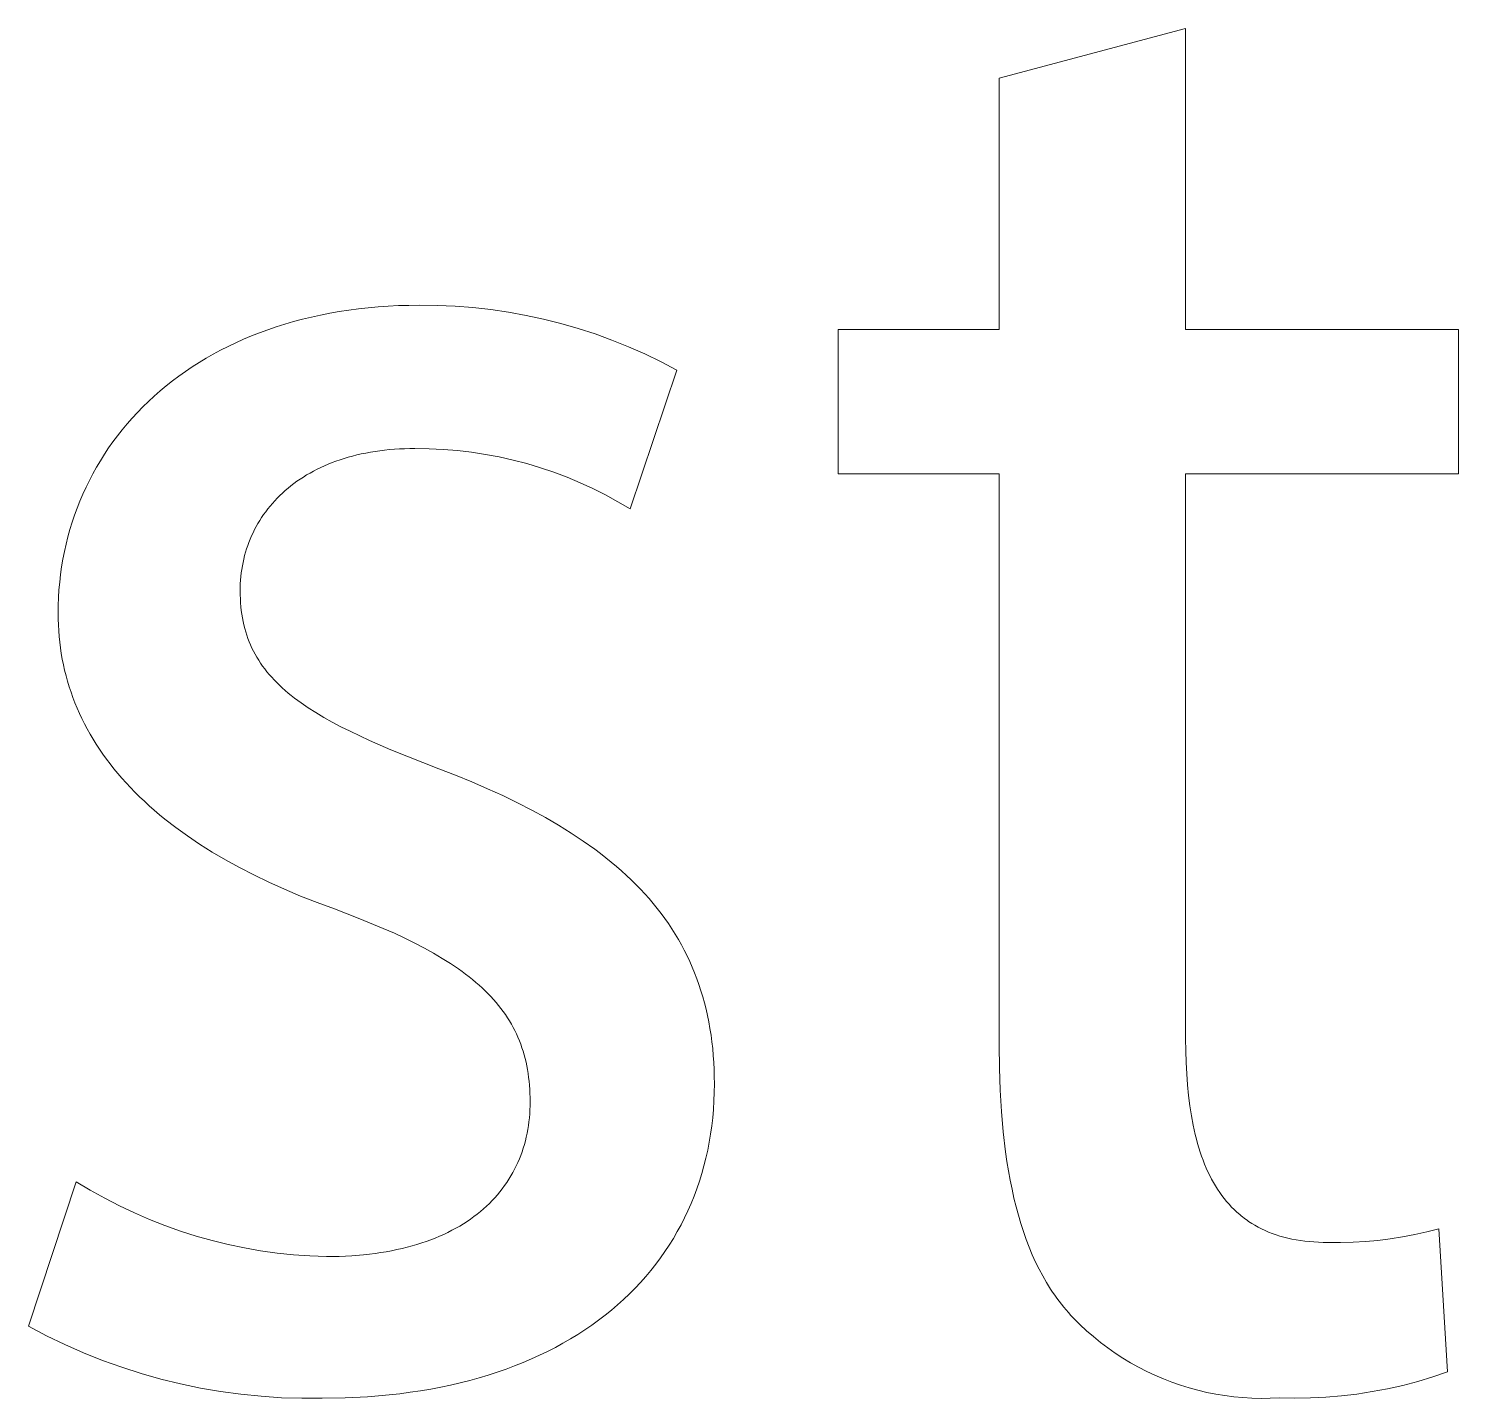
# Model space of a CAD drawing. Header units: millimetres. Extents: x 974 to 5700, y -47 to 3256.
# Drawn here: x 4756.63 to 4787.9, y 32.09 to 62.05 of the extents above; entities that cross this region are included whole.
import ezdxf

# ---------------------------------------------------------------- set-up
doc = ezdxf.new("R2010")
doc.units = ezdxf.units.MM
doc.header["$MEASUREMENT"] = 0
doc.layers.add('Domyślny', color=7, linetype='Continuous', true_color=0x000000)

msp = doc.modelspace()

# ---------------------------------------------------------------- linework, layer by layer
at = {"layer": 'Domyślny', "color": 18, "lineweight": 15, "true_color": 0x000000}
for p, q in [((4777.86, 60.968), (4781.936, 62.054)), ((4781.936, 62.054), (4781.936, 55.474)), ((4777.86, 55.474), (4777.86, 60.968)), ((4764.273, 55.967), (4764.494, 55.982)), ((4764.494, 55.982), (4764.718, 55.993)), ((4764.718, 55.993), (4764.944, 56)), ((4764.944, 56), (4765.174, 56.002)), ((4765.174, 56.002), (4765.565, 55.998)), ((4765.565, 55.998), (4765.956, 55.981)), ((4762.422, 55.644), (4762.615, 55.696)), ((4762.615, 55.696), (4762.812, 55.743)), ((4762.812, 55.743), (4763.011, 55.787)), ((4763.011, 55.787), (4763.214, 55.827)), ((4763.214, 55.827), (4763.42, 55.863)), ((4763.42, 55.863), (4763.629, 55.895)), ((4763.629, 55.895), (4763.84, 55.923)), ((4763.84, 55.923), (4764.055, 55.947)), ((4764.055, 55.947), (4764.273, 55.967)), ((4765.956, 55.981), (4766.347, 55.95)), ((4766.347, 55.95), (4766.736, 55.907)), ((4766.736, 55.907), (4767.123, 55.85)), ((4767.123, 55.85), (4767.508, 55.781)), ((4767.508, 55.781), (4767.891, 55.698)), ((4767.891, 55.698), (4768.271, 55.603)), ((4761.503, 55.331), (4761.68, 55.401)), ((4761.68, 55.401), (4761.861, 55.467)), ((4761.861, 55.467), (4762.045, 55.53)), ((4762.045, 55.53), (4762.232, 55.589)), ((4762.232, 55.589), (4762.422, 55.644)), ((4768.271, 55.603), (4768.647, 55.495)), ((4768.647, 55.495), (4769.019, 55.374)), ((4769.019, 55.374), (4769.387, 55.24)), ((4774.334, 52.311), (4774.334, 55.474)), ((4774.334, 55.474), (4777.86, 55.474)), ((4781.936, 55.474), (4787.902, 55.474)), ((4787.902, 55.474), (4787.902, 52.311)), ((4760.827, 55.018), (4760.991, 55.101)), ((4760.991, 55.101), (4761.158, 55.181)), ((4761.158, 55.181), (4761.329, 55.258)), ((4761.329, 55.258), (4761.503, 55.331)), ((4769.387, 55.24), (4769.751, 55.095)), ((4769.751, 55.095), (4770.109, 54.937)), ((4760.204, 54.652), (4760.355, 54.748)), ((4760.355, 54.748), (4760.509, 54.841)), ((4760.509, 54.841), (4760.666, 54.931)), ((4760.666, 54.931), (4760.827, 55.018)), ((4770.109, 54.937), (4770.462, 54.767)), ((4770.462, 54.767), (4770.808, 54.585)), ((4759.774, 54.346), (4759.914, 54.451)), ((4759.914, 54.451), (4760.057, 54.553)), ((4760.057, 54.553), (4760.204, 54.652)), ((4770.808, 54.585), (4769.785, 51.547)), ((4759.376, 54.015), (4759.505, 54.128)), ((4759.505, 54.128), (4759.638, 54.239)), ((4759.638, 54.239), (4759.774, 54.346)), ((4759.128, 53.78), (4759.25, 53.899)), ((4759.25, 53.899), (4759.376, 54.015)), ((4758.784, 53.408), (4758.895, 53.535)), ((4758.895, 53.535), (4759.01, 53.659)), ((4759.01, 53.659), (4759.128, 53.78)), ((4758.573, 53.149), (4758.677, 53.28)), ((4758.677, 53.28), (4758.784, 53.408)), ((4758.285, 52.742), (4758.378, 52.88)), ((4758.378, 52.88), (4758.473, 53.015)), ((4758.473, 53.015), (4758.573, 53.149)), ((4764.739, 52.86), (4764.629, 52.853)), ((4764.851, 52.865), (4764.739, 52.86)), ((4764.964, 52.869), (4764.851, 52.865)), ((4765.079, 52.87), (4764.964, 52.869)), ((4765.389, 52.865), (4765.079, 52.87)), ((4765.698, 52.85), (4765.389, 52.865)), ((4758.113, 52.46), (4758.197, 52.602)), ((4758.197, 52.602), (4758.285, 52.742)), ((4763.265, 52.559), (4763.18, 52.525)), ((4763.351, 52.591), (4763.265, 52.559)), ((4763.439, 52.622), (4763.351, 52.591)), ((4763.529, 52.651), (4763.439, 52.622)), ((4763.62, 52.678), (4763.529, 52.651)), ((4763.714, 52.704), (4763.62, 52.678)), ((4763.809, 52.728), (4763.714, 52.704)), ((4763.905, 52.75), (4763.809, 52.728)), ((4764.004, 52.77), (4763.905, 52.75)), ((4764.104, 52.789), (4764.004, 52.77)), ((4764.205, 52.805), (4764.104, 52.789)), ((4764.309, 52.82), (4764.205, 52.805)), ((4764.414, 52.833), (4764.309, 52.82)), ((4764.521, 52.844), (4764.414, 52.833)), ((4764.629, 52.853), (4764.521, 52.844)), ((4766.006, 52.825), (4765.698, 52.85)), ((4766.313, 52.788), (4766.006, 52.825)), ((4766.619, 52.741), (4766.313, 52.788)), ((4766.923, 52.684), (4766.619, 52.741)), ((4767.225, 52.616), (4766.923, 52.684)), ((4767.525, 52.537), (4767.225, 52.616)), ((4757.956, 52.169), (4758.032, 52.316)), ((4758.032, 52.316), (4758.113, 52.46)), ((4762.637, 52.244), (4762.566, 52.198)), ((4762.709, 52.289), (4762.637, 52.244)), ((4762.783, 52.332), (4762.709, 52.289)), ((4762.859, 52.373), (4762.783, 52.332)), ((4762.937, 52.413), (4762.859, 52.373)), ((4763.016, 52.452), (4762.937, 52.413)), ((4763.097, 52.489), (4763.016, 52.452)), ((4763.18, 52.525), (4763.097, 52.489)), ((4767.821, 52.448), (4767.525, 52.537)), ((4768.114, 52.349), (4767.821, 52.448)), ((4768.404, 52.24), (4768.114, 52.349)), ((4768.689, 52.121), (4768.404, 52.24)), ((4777.86, 52.311), (4774.334, 52.311)), ((4777.86, 39.814), (4777.86, 52.311)), ((4787.902, 52.311), (4781.936, 52.311)), ((4781.936, 52.311), (4781.936, 39.955)), ((4757.814, 51.872), (4757.883, 52.021)), ((4757.883, 52.021), (4757.956, 52.169)), ((4762.24, 51.949), (4762.18, 51.895)), ((4762.302, 52.001), (4762.24, 51.949)), ((4762.365, 52.053), (4762.302, 52.001)), ((4762.43, 52.102), (4762.365, 52.053)), ((4762.497, 52.151), (4762.43, 52.102)), ((4762.566, 52.198), (4762.497, 52.151)), ((4768.971, 51.992), (4768.689, 52.121)), ((4769.247, 51.853), (4768.971, 51.992)), ((4757.689, 51.566), (4757.749, 51.72)), ((4757.749, 51.72), (4757.814, 51.872)), ((4761.909, 51.609), (4761.86, 51.548)), ((4761.96, 51.668), (4761.909, 51.609)), ((4762.012, 51.727), (4761.96, 51.668)), ((4762.066, 51.784), (4762.012, 51.727)), ((4762.122, 51.84), (4762.066, 51.784)), ((4762.18, 51.895), (4762.122, 51.84)), ((4769.519, 51.705), (4769.247, 51.853)), ((4769.785, 51.547), (4769.519, 51.705)), ((4757.579, 51.255), (4757.632, 51.411)), ((4757.632, 51.411), (4757.689, 51.566)), ((4761.683, 51.295), (4761.644, 51.229)), ((4761.725, 51.36), (4761.683, 51.295)), ((4761.768, 51.423), (4761.725, 51.36)), ((4761.813, 51.486), (4761.768, 51.423)), ((4761.86, 51.548), (4761.813, 51.486)), ((4757.486, 50.936), (4757.531, 51.096)), ((4757.531, 51.096), (4757.579, 51.255)), ((4761.537, 51.027), (4761.505, 50.957)), ((4761.57, 51.095), (4761.537, 51.027)), ((4761.606, 51.163), (4761.57, 51.095)), ((4761.644, 51.229), (4761.606, 51.163)), ((4757.41, 50.612), (4757.446, 50.775)), ((4757.446, 50.775), (4757.486, 50.936)), ((4761.396, 50.672), (4761.373, 50.599)), ((4761.42, 50.744), (4761.396, 50.672)), ((4761.446, 50.816), (4761.42, 50.744)), ((4761.475, 50.887), (4761.446, 50.816)), ((4761.505, 50.957), (4761.475, 50.887)), ((4757.35, 50.282), (4757.378, 50.448)), ((4757.378, 50.448), (4757.41, 50.612)), ((4761.318, 50.375), (4761.303, 50.299)), ((4761.334, 50.45), (4761.318, 50.375)), ((4761.353, 50.525), (4761.334, 50.45)), ((4761.373, 50.599), (4761.353, 50.525)), ((4757.307, 49.948), (4757.326, 50.116)), ((4757.326, 50.116), (4757.35, 50.282)), ((4761.27, 50.068), (4761.263, 49.99)), ((4761.279, 50.146), (4761.27, 50.068)), ((4761.29, 50.223), (4761.279, 50.146)), ((4761.303, 50.299), (4761.29, 50.223)), ((4757.281, 49.609), (4757.292, 49.779)), ((4757.292, 49.779), (4757.307, 49.948)), ((4761.256, 49.833), (4761.255, 49.753)), ((4761.255, 49.753), (4761.256, 49.665)), ((4761.258, 49.912), (4761.256, 49.833)), ((4761.263, 49.99), (4761.258, 49.912)), ((4757.272, 49.265), (4757.275, 49.437)), ((4757.275, 49.437), (4757.281, 49.609)), ((4761.256, 49.665), (4761.259, 49.578)), ((4761.259, 49.578), (4761.263, 49.492)), ((4761.263, 49.492), (4761.27, 49.408)), ((4757.274, 49.137), (4757.272, 49.265)), ((4757.278, 49.01), (4757.274, 49.137)), ((4761.27, 49.408), (4761.279, 49.325)), ((4761.279, 49.325), (4761.29, 49.244)), ((4761.29, 49.244), (4761.303, 49.164)), ((4761.303, 49.164), (4761.319, 49.086)), ((4757.285, 48.883), (4757.278, 49.01)), ((4757.295, 48.757), (4757.285, 48.883)), ((4761.319, 49.086), (4761.336, 49.009)), ((4761.336, 49.009), (4761.355, 48.933)), ((4761.355, 48.933), (4761.376, 48.858)), ((4761.376, 48.858), (4761.399, 48.784)), ((4757.308, 48.632), (4757.295, 48.757)), ((4757.324, 48.508), (4757.308, 48.632)), ((4757.343, 48.384), (4757.324, 48.508)), ((4761.399, 48.784), (4761.424, 48.712)), ((4761.424, 48.712), (4761.452, 48.641)), ((4761.452, 48.641), (4761.481, 48.571)), ((4761.481, 48.571), (4761.513, 48.502)), ((4761.513, 48.502), (4761.546, 48.434)), ((4757.364, 48.261), (4757.343, 48.384)), ((4757.389, 48.139), (4757.364, 48.261)), ((4761.546, 48.434), (4761.582, 48.367)), ((4761.582, 48.367), (4761.62, 48.301)), ((4761.62, 48.301), (4761.66, 48.236)), ((4761.66, 48.236), (4761.702, 48.172)), ((4761.702, 48.172), (4761.746, 48.109)), ((4757.416, 48.017), (4757.389, 48.139)), ((4757.446, 47.897), (4757.416, 48.017)), ((4757.479, 47.777), (4757.446, 47.897)), ((4761.746, 48.109), (4761.792, 48.046)), ((4761.792, 48.046), (4761.841, 47.985)), ((4761.841, 47.985), (4761.891, 47.924)), ((4761.891, 47.924), (4761.944, 47.864)), ((4761.944, 47.864), (4761.999, 47.805)), ((4757.516, 47.658), (4757.479, 47.777)), ((4757.555, 47.539), (4757.516, 47.658)), ((4757.596, 47.422), (4757.555, 47.539)), ((4761.999, 47.805), (4762.056, 47.747)), ((4762.056, 47.747), (4762.115, 47.689)), ((4762.115, 47.689), (4762.176, 47.632)), ((4762.176, 47.632), (4762.239, 47.576)), ((4762.239, 47.576), (4762.305, 47.52)), ((4757.641, 47.305), (4757.596, 47.422)), ((4757.689, 47.189), (4757.641, 47.305)), ((4762.305, 47.52), (4762.373, 47.465)), ((4762.373, 47.465), (4762.443, 47.41)), ((4762.443, 47.41), (4762.515, 47.356)), ((4762.515, 47.356), (4762.59, 47.302)), ((4762.59, 47.302), (4762.745, 47.196)), ((4757.74, 47.074), (4757.689, 47.189)), ((4757.793, 46.96), (4757.74, 47.074)), ((4757.85, 46.846), (4757.793, 46.96)), ((4762.745, 47.196), (4762.91, 47.091)), ((4762.91, 47.091), (4763.083, 46.988)), ((4763.083, 46.988), (4763.266, 46.886)), ((4757.909, 46.733), (4757.85, 46.846)), ((4757.972, 46.622), (4757.909, 46.733)), ((4758.037, 46.511), (4757.972, 46.622)), ((4763.266, 46.886), (4763.458, 46.784)), ((4763.458, 46.784), (4763.658, 46.683)), ((4763.658, 46.683), (4764.087, 46.482)), ((4758.106, 46.401), (4758.037, 46.511)), ((4758.177, 46.292), (4758.106, 46.401)), ((4758.251, 46.183), (4758.177, 46.292)), ((4764.087, 46.482), (4764.553, 46.28)), ((4758.329, 46.076), (4758.251, 46.183)), ((4758.409, 45.969), (4758.329, 46.076)), ((4764.553, 46.28), (4765.599, 45.865)), ((4758.492, 45.864), (4758.409, 45.969)), ((4758.578, 45.759), (4758.492, 45.864)), ((4758.668, 45.655), (4758.578, 45.759)), ((4765.599, 45.865), (4765.966, 45.722)), ((4765.966, 45.722), (4766.323, 45.576)), ((4758.76, 45.553), (4758.668, 45.655)), ((4758.855, 45.451), (4758.76, 45.553)), ((4758.953, 45.35), (4758.855, 45.451)), ((4759.054, 45.25), (4758.953, 45.35)), ((4766.323, 45.576), (4766.668, 45.427)), ((4766.668, 45.427), (4767.001, 45.275)), ((4759.159, 45.151), (4759.054, 45.25)), ((4759.266, 45.053), (4759.159, 45.151)), ((4759.376, 44.955), (4759.266, 45.053)), ((4767.001, 45.275), (4767.323, 45.119)), ((4767.323, 45.119), (4767.634, 44.959)), ((4759.489, 44.859), (4759.376, 44.955)), ((4759.606, 44.764), (4759.489, 44.859)), ((4759.847, 44.577), (4759.606, 44.764)), ((4767.634, 44.959), (4767.933, 44.796)), ((4767.933, 44.796), (4768.221, 44.629)), ((4760.101, 44.394), (4759.847, 44.577)), ((4768.221, 44.629), (4768.497, 44.457)), ((4768.497, 44.457), (4768.761, 44.282)), ((4760.367, 44.214), (4760.101, 44.394)), ((4760.646, 44.039), (4760.367, 44.214)), ((4768.761, 44.282), (4769.014, 44.101)), ((4769.014, 44.101), (4769.137, 44.01)), ((4760.936, 43.869), (4760.646, 44.039)), ((4761.239, 43.702), (4760.936, 43.869)), ((4769.137, 44.01), (4769.256, 43.917)), ((4769.256, 43.917), (4769.372, 43.822)), ((4769.372, 43.822), (4769.486, 43.727)), ((4761.554, 43.54), (4761.239, 43.702)), ((4761.882, 43.382), (4761.554, 43.54)), ((4769.486, 43.727), (4769.597, 43.63)), ((4769.597, 43.63), (4769.704, 43.532)), ((4769.704, 43.532), (4769.809, 43.433)), ((4762.222, 43.229), (4761.882, 43.382)), ((4762.574, 43.08), (4762.222, 43.229)), ((4769.809, 43.433), (4769.911, 43.332)), ((4769.911, 43.332), (4770.01, 43.23)), ((4770.01, 43.23), (4770.106, 43.127)), ((4762.939, 42.936), (4762.574, 43.08)), ((4763.316, 42.796), (4762.939, 42.936)), ((4770.106, 43.127), (4770.199, 43.022)), ((4770.199, 43.022), (4770.29, 42.916)), ((4770.29, 42.916), (4770.377, 42.808)), ((4763.873, 42.584), (4763.316, 42.796)), ((4764.386, 42.371), (4763.873, 42.584)), ((4770.377, 42.808), (4770.461, 42.699)), ((4770.461, 42.699), (4770.543, 42.589)), ((4770.543, 42.589), (4770.621, 42.477)), ((4764.627, 42.264), (4764.386, 42.371)), ((4764.857, 42.156), (4764.627, 42.264)), ((4770.621, 42.477), (4770.697, 42.363)), ((4770.697, 42.363), (4770.77, 42.248)), ((4770.77, 42.248), (4770.839, 42.132)), ((4765.077, 42.047), (4764.857, 42.156)), ((4765.287, 41.938), (4765.077, 42.047)), ((4765.487, 41.827), (4765.287, 41.938)), ((4770.839, 42.132), (4770.906, 42.014)), ((4770.906, 42.014), (4770.97, 41.894)), ((4765.676, 41.715), (4765.487, 41.827)), ((4765.856, 41.602), (4765.676, 41.715)), ((4766.027, 41.486), (4765.856, 41.602)), ((4770.97, 41.894), (4771.031, 41.773)), ((4771.031, 41.773), (4771.089, 41.65)), ((4771.089, 41.65), (4771.144, 41.525)), ((4766.108, 41.428), (4766.027, 41.486)), ((4766.187, 41.369), (4766.108, 41.428)), ((4766.264, 41.31), (4766.187, 41.369)), ((4766.339, 41.25), (4766.264, 41.31)), ((4771.144, 41.525), (4771.196, 41.399)), ((4771.196, 41.399), (4771.245, 41.27)), ((4766.411, 41.19), (4766.339, 41.25)), ((4766.481, 41.129), (4766.411, 41.19)), ((4766.549, 41.068), (4766.481, 41.129)), ((4766.614, 41.006), (4766.549, 41.068)), ((4766.677, 40.943), (4766.614, 41.006)), ((4771.245, 41.27), (4771.291, 41.141)), ((4771.291, 41.141), (4771.334, 41.009)), ((4771.334, 41.009), (4771.375, 40.876)), ((4766.738, 40.88), (4766.677, 40.943)), ((4766.796, 40.816), (4766.738, 40.88)), ((4766.853, 40.751), (4766.796, 40.816)), ((4766.907, 40.686), (4766.853, 40.751)), ((4766.959, 40.62), (4766.907, 40.686)), ((4771.375, 40.876), (4771.412, 40.741)), ((4771.412, 40.741), (4771.446, 40.604)), ((4767.009, 40.553), (4766.959, 40.62)), ((4767.056, 40.485), (4767.009, 40.553)), ((4767.102, 40.417), (4767.056, 40.485)), ((4767.145, 40.348), (4767.102, 40.417)), ((4767.187, 40.278), (4767.145, 40.348)), ((4771.446, 40.604), (4771.477, 40.465)), ((4771.477, 40.465), (4771.506, 40.324)), ((4767.226, 40.207), (4767.187, 40.278)), ((4767.263, 40.135), (4767.226, 40.207)), ((4767.298, 40.062), (4767.263, 40.135)), ((4767.331, 39.989), (4767.298, 40.062)), ((4771.506, 40.324), (4771.531, 40.182)), ((4771.531, 40.182), (4771.554, 40.037)), ((4771.554, 40.037), (4771.573, 39.891)), ((4767.362, 39.914), (4767.331, 39.989)), ((4767.392, 39.839), (4767.362, 39.914)), ((4767.419, 39.762), (4767.392, 39.839)), ((4767.444, 39.685), (4767.419, 39.762)), ((4771.573, 39.891), (4771.59, 39.743)), ((4771.59, 39.743), (4771.603, 39.593)), ((4777.865, 39.317), (4777.86, 39.814)), ((4781.936, 39.955), (4781.939, 39.693)), ((4767.467, 39.607), (4767.444, 39.685)), ((4767.488, 39.527), (4767.467, 39.607)), ((4767.507, 39.447), (4767.488, 39.527)), ((4767.525, 39.365), (4767.507, 39.447)), ((4771.603, 39.593), (4771.613, 39.44)), ((4771.613, 39.44), (4771.621, 39.286)), ((4781.939, 39.693), (4781.946, 39.438)), ((4781.946, 39.438), (4781.959, 39.191)), ((4767.54, 39.282), (4767.525, 39.365)), ((4767.554, 39.198), (4767.54, 39.282)), ((4767.565, 39.113), (4767.554, 39.198)), ((4767.575, 39.027), (4767.565, 39.113)), ((4771.621, 39.286), (4771.625, 39.13)), ((4771.625, 39.13), (4771.627, 38.971)), ((4777.881, 38.835), (4777.865, 39.317)), ((4781.959, 39.191), (4781.976, 38.95)), ((4767.583, 38.94), (4767.575, 39.027)), ((4767.59, 38.851), (4767.583, 38.94)), ((4767.594, 38.761), (4767.59, 38.851)), ((4771.625, 38.783), (4771.618, 38.597)), ((4771.627, 38.971), (4771.625, 38.783)), ((4777.908, 38.369), (4777.881, 38.835)), ((4781.976, 38.95), (4781.999, 38.718)), ((4767.593, 38.402), (4767.597, 38.49)), ((4767.597, 38.67), (4767.594, 38.761)), ((4767.598, 38.578), (4767.597, 38.67)), ((4767.597, 38.49), (4767.598, 38.578)), ((4771.618, 38.597), (4771.606, 38.413)), ((4781.999, 38.718), (4782.027, 38.492)), ((4782.027, 38.492), (4782.061, 38.274)), ((4767.572, 38.143), (4767.581, 38.229)), ((4767.581, 38.229), (4767.588, 38.315)), ((4767.588, 38.315), (4767.593, 38.402)), ((4771.59, 38.23), (4771.57, 38.05)), ((4771.606, 38.413), (4771.59, 38.23)), ((4777.947, 37.919), (4777.908, 38.369)), ((4782.061, 38.274), (4782.1, 38.064)), ((4767.513, 37.808), (4767.531, 37.89)), ((4767.531, 37.89), (4767.546, 37.974)), ((4767.546, 37.974), (4767.56, 38.058)), ((4767.56, 38.058), (4767.572, 38.143)), ((4771.545, 37.871), (4771.515, 37.694)), ((4771.57, 38.05), (4771.545, 37.871)), ((4777.998, 37.485), (4777.947, 37.919)), ((4782.1, 38.064), (4782.122, 37.962)), ((4782.122, 37.962), (4782.145, 37.861)), ((4782.145, 37.861), (4782.17, 37.763)), ((4767.421, 37.485), (4767.447, 37.564)), ((4767.447, 37.564), (4767.471, 37.645)), ((4767.471, 37.645), (4767.493, 37.726)), ((4767.493, 37.726), (4767.513, 37.808)), ((4771.515, 37.694), (4771.481, 37.519)), ((4782.17, 37.763), (4782.196, 37.667)), ((4782.196, 37.667), (4782.224, 37.572)), ((4782.224, 37.572), (4782.253, 37.48)), ((4767.294, 37.177), (4767.329, 37.252)), ((4767.329, 37.252), (4767.362, 37.329)), ((4767.362, 37.329), (4767.392, 37.407)), ((4767.392, 37.407), (4767.421, 37.485)), ((4771.443, 37.346), (4771.4, 37.176)), ((4771.481, 37.519), (4771.443, 37.346)), ((4778.028, 37.274), (4777.998, 37.485)), ((4778.062, 37.067), (4778.028, 37.274)), ((4782.253, 37.48), (4782.284, 37.389)), ((4782.284, 37.389), (4782.317, 37.301)), ((4782.317, 37.301), (4782.35, 37.214)), ((4767.133, 36.885), (4767.176, 36.956)), ((4767.176, 36.956), (4767.218, 37.029)), ((4767.218, 37.029), (4767.257, 37.102)), ((4767.257, 37.102), (4767.294, 37.177)), ((4771.352, 37.007), (4771.301, 36.84)), ((4771.4, 37.176), (4771.352, 37.007)), ((4778.098, 36.864), (4778.062, 37.067)), ((4782.35, 37.214), (4782.386, 37.13)), ((4782.386, 37.13), (4782.423, 37.047)), ((4782.423, 37.047), (4782.462, 36.967)), ((4782.462, 36.967), (4782.502, 36.889)), ((4756.627, 33.667), (4757.666, 36.831)), ((4757.666, 36.831), (4757.976, 36.644)), ((4757.976, 36.644), (4758.291, 36.468)), ((4766.883, 36.545), (4766.937, 36.61)), ((4766.937, 36.61), (4766.989, 36.677)), ((4766.989, 36.677), (4767.039, 36.745)), ((4767.039, 36.745), (4767.087, 36.814)), ((4767.087, 36.814), (4767.133, 36.885)), ((4771.245, 36.676), (4771.184, 36.514)), ((4771.301, 36.84), (4771.245, 36.676)), ((4778.138, 36.666), (4778.098, 36.864)), ((4778.181, 36.472), (4778.138, 36.666)), ((4782.502, 36.889), (4782.544, 36.812)), ((4782.544, 36.812), (4782.588, 36.738)), ((4782.588, 36.738), (4782.633, 36.666)), ((4782.633, 36.666), (4782.68, 36.595)), ((4782.68, 36.595), (4782.728, 36.527)), ((4758.291, 36.468), (4758.613, 36.302)), ((4758.613, 36.302), (4758.94, 36.147)), ((4766.577, 36.236), (4766.643, 36.295)), ((4766.643, 36.295), (4766.706, 36.355)), ((4766.706, 36.355), (4766.767, 36.417)), ((4766.767, 36.417), (4766.826, 36.48)), ((4766.826, 36.48), (4766.883, 36.545)), ((4771.119, 36.354), (4771.05, 36.197)), ((4771.184, 36.514), (4771.119, 36.354)), ((4778.228, 36.282), (4778.181, 36.472)), ((4778.278, 36.096), (4778.228, 36.282)), ((4782.728, 36.527), (4782.779, 36.461)), ((4782.779, 36.461), (4782.831, 36.398)), ((4782.831, 36.398), (4782.885, 36.336)), ((4782.885, 36.336), (4782.94, 36.276)), ((4758.94, 36.147), (4759.272, 36.004)), ((4759.272, 36.004), (4759.608, 35.871)), ((4766.217, 35.96), (4766.293, 36.013)), ((4766.293, 36.013), (4766.368, 36.066)), ((4766.368, 36.066), (4766.44, 36.121)), ((4766.44, 36.121), (4766.51, 36.178)), ((4766.51, 36.178), (4766.577, 36.236)), ((4770.977, 36.042), (4770.899, 35.889)), ((4771.05, 36.197), (4770.977, 36.042)), ((4778.331, 35.915), (4778.278, 36.096)), ((4782.94, 36.276), (4782.998, 36.219)), ((4782.998, 36.219), (4783.057, 36.163)), ((4783.057, 36.163), (4783.118, 36.11)), ((4783.118, 36.11), (4783.149, 36.084)), ((4783.149, 36.084), (4783.181, 36.059)), ((4783.181, 36.059), (4783.213, 36.034)), ((4783.213, 36.034), (4783.245, 36.01)), ((4783.245, 36.01), (4783.278, 35.986)), ((4783.278, 35.986), (4783.312, 35.963)), ((4759.608, 35.871), (4759.949, 35.75)), ((4759.949, 35.75), (4760.294, 35.641)), ((4765.617, 35.638), (4765.71, 35.679)), ((4765.71, 35.679), (4765.8, 35.722)), ((4765.8, 35.722), (4765.888, 35.767)), ((4765.888, 35.767), (4765.973, 35.813)), ((4765.973, 35.813), (4766.057, 35.86)), ((4766.057, 35.86), (4766.138, 35.91)), ((4766.138, 35.91), (4766.217, 35.96)), ((4770.817, 35.739), (4770.731, 35.591)), ((4770.899, 35.889), (4770.817, 35.739)), ((4778.389, 35.738), (4778.331, 35.915)), ((4778.449, 35.566), (4778.389, 35.738)), ((4783.312, 35.963), (4783.346, 35.941)), ((4783.346, 35.941), (4783.38, 35.919)), ((4783.38, 35.919), (4783.45, 35.877)), ((4783.45, 35.877), (4783.522, 35.836)), ((4783.522, 35.836), (4783.596, 35.798)), ((4783.596, 35.798), (4783.672, 35.763)), ((4783.672, 35.763), (4783.75, 35.729)), ((4783.75, 35.729), (4783.83, 35.698)), ((4783.83, 35.698), (4783.912, 35.669)), ((4783.912, 35.669), (4783.996, 35.642)), ((4786.68, 35.623), (4786.947, 35.673)), ((4786.947, 35.673), (4787.213, 35.732)), ((4787.213, 35.732), (4787.477, 35.8)), ((4787.477, 35.8), (4787.666, 32.668)), ((4760.294, 35.641), (4760.642, 35.543)), ((4760.642, 35.543), (4760.993, 35.458)), ((4760.993, 35.458), (4761.347, 35.383)), ((4761.347, 35.383), (4761.703, 35.321)), ((4764.567, 35.321), (4764.682, 35.344)), ((4764.682, 35.344), (4764.795, 35.37)), ((4764.795, 35.37), (4764.906, 35.397)), ((4764.906, 35.397), (4765.015, 35.426)), ((4765.015, 35.426), (4765.121, 35.457)), ((4765.121, 35.457), (4765.225, 35.49)), ((4765.225, 35.49), (4765.326, 35.524)), ((4765.326, 35.524), (4765.425, 35.561)), ((4765.425, 35.561), (4765.522, 35.598)), ((4765.522, 35.598), (4765.617, 35.638)), ((4770.641, 35.445), (4770.546, 35.302)), ((4770.731, 35.591), (4770.641, 35.445)), ((4778.514, 35.397), (4778.449, 35.566)), ((4778.582, 35.234), (4778.514, 35.397)), ((4783.996, 35.642), (4784.082, 35.618)), ((4784.082, 35.618), (4784.169, 35.596)), ((4784.169, 35.596), (4784.259, 35.576)), ((4784.259, 35.576), (4784.351, 35.559)), ((4784.351, 35.559), (4784.445, 35.543)), ((4784.445, 35.543), (4784.541, 35.53)), ((4784.541, 35.53), (4784.639, 35.52)), ((4784.639, 35.52), (4784.739, 35.512)), ((4784.739, 35.512), (4784.842, 35.506)), ((4784.842, 35.506), (4784.946, 35.502)), ((4784.946, 35.502), (4785.053, 35.501)), ((4785.053, 35.501), (4785.325, 35.5)), ((4785.325, 35.5), (4785.597, 35.507)), ((4785.597, 35.507), (4785.869, 35.523)), ((4785.869, 35.523), (4786.14, 35.548)), ((4786.14, 35.548), (4786.411, 35.581)), ((4786.411, 35.581), (4786.68, 35.623)), ((4761.703, 35.321), (4762.062, 35.271)), ((4762.062, 35.271), (4762.421, 35.233)), ((4762.421, 35.233), (4762.782, 35.208)), ((4762.782, 35.208), (4763.143, 35.194)), ((4763.143, 35.194), (4763.423, 35.198)), ((4763.423, 35.198), (4763.694, 35.211)), ((4763.694, 35.211), (4763.955, 35.232)), ((4763.955, 35.232), (4764.082, 35.246)), ((4764.082, 35.246), (4764.207, 35.262)), ((4764.207, 35.262), (4764.329, 35.28)), ((4764.329, 35.28), (4764.449, 35.299)), ((4764.449, 35.299), (4764.567, 35.321)), ((4770.447, 35.162), (4770.345, 35.024)), ((4770.546, 35.302), (4770.447, 35.162)), ((4778.654, 35.074), (4778.582, 35.234)), ((4778.73, 34.92), (4778.654, 35.074)), ((4770.126, 34.757), (4770.011, 34.627)), ((4770.238, 34.889), (4770.126, 34.757)), ((4770.345, 35.024), (4770.238, 34.889)), ((4778.809, 34.77), (4778.73, 34.92)), ((4778.893, 34.624), (4778.809, 34.77)), ((4769.892, 34.501), (4769.768, 34.376)), ((4770.011, 34.627), (4769.892, 34.501)), ((4778.936, 34.553), (4778.893, 34.624)), ((4778.981, 34.483), (4778.936, 34.553)), ((4779.026, 34.414), (4778.981, 34.483)), ((4779.072, 34.347), (4779.026, 34.414)), ((4769.51, 34.137), (4769.374, 34.021)), ((4769.641, 34.255), (4769.51, 34.137)), ((4769.768, 34.376), (4769.641, 34.255)), ((4779.12, 34.28), (4779.072, 34.347)), ((4779.168, 34.215), (4779.12, 34.28)), ((4779.218, 34.151), (4779.168, 34.215)), ((4779.268, 34.088), (4779.218, 34.151)), ((4769.091, 33.799), (4768.944, 33.693)), ((4769.235, 33.909), (4769.091, 33.799)), ((4769.374, 34.021), (4769.235, 33.909)), ((4779.32, 34.026), (4779.268, 34.088)), ((4779.373, 33.966), (4779.32, 34.026)), ((4779.426, 33.906), (4779.373, 33.966)), ((4779.481, 33.848), (4779.426, 33.906)), ((4779.622, 33.707), (4779.481, 33.848)), ((4757.022, 33.46), (4756.627, 33.667)), ((4768.638, 33.489), (4768.479, 33.392)), ((4768.793, 33.589), (4768.638, 33.489)), ((4768.944, 33.693), (4768.793, 33.589)), ((4779.768, 33.572), (4779.622, 33.707)), ((4779.918, 33.441), (4779.768, 33.572)), ((4757.423, 33.266), (4757.022, 33.46)), ((4757.831, 33.087), (4757.423, 33.266)), ((4768.149, 33.207), (4767.979, 33.12)), ((4768.316, 33.298), (4768.149, 33.207)), ((4768.479, 33.392), (4768.316, 33.298)), ((4780.073, 33.315), (4779.918, 33.441)), ((4780.232, 33.195), (4780.073, 33.315)), ((4780.395, 33.081), (4780.232, 33.195)), ((4758.246, 32.922), (4757.831, 33.087)), ((4758.665, 32.771), (4758.246, 32.922)), ((4767.445, 32.877), (4767.259, 32.803)), ((4767.626, 32.955), (4767.445, 32.877)), ((4767.805, 33.035), (4767.626, 32.955)), ((4767.979, 33.12), (4767.805, 33.035)), ((4780.562, 32.972), (4780.395, 33.081)), ((4780.733, 32.869), (4780.562, 32.972)), ((4780.907, 32.772), (4780.733, 32.869)), ((4759.09, 32.635), (4758.665, 32.771)), ((4759.519, 32.514), (4759.09, 32.635)), ((4766.48, 32.541), (4766.276, 32.485)), ((4766.68, 32.601), (4766.48, 32.541)), ((4766.877, 32.665), (4766.68, 32.601)), ((4767.07, 32.732), (4766.877, 32.665)), ((4767.259, 32.803), (4767.07, 32.732)), ((4781.084, 32.681), (4780.907, 32.772)), ((4781.265, 32.597), (4781.084, 32.681)), ((4781.448, 32.518), (4781.265, 32.597)), ((4787.343, 32.559), (4787.016, 32.462)), ((4787.666, 32.668), (4787.343, 32.559)), ((4759.952, 32.408), (4759.519, 32.514)), ((4760.388, 32.317), (4759.952, 32.408)), ((4760.827, 32.241), (4760.388, 32.317)), ((4761.269, 32.181), (4760.827, 32.241)), ((4764.976, 32.224), (4764.748, 32.193)), ((4765.202, 32.258), (4764.976, 32.224)), ((4765.424, 32.296), (4765.202, 32.258)), ((4765.642, 32.337), (4765.424, 32.296)), ((4765.857, 32.383), (4765.642, 32.337)), ((4766.068, 32.432), (4765.857, 32.383)), ((4766.276, 32.485), (4766.068, 32.432)), ((4781.633, 32.446), (4781.448, 32.518)), ((4781.822, 32.38), (4781.633, 32.446)), ((4782.012, 32.321), (4781.822, 32.38)), ((4782.204, 32.269), (4782.012, 32.321)), ((4782.398, 32.223), (4782.204, 32.269)), ((4782.593, 32.184), (4782.398, 32.223)), ((4786.019, 32.238), (4785.682, 32.186)), ((4786.354, 32.301), (4786.019, 32.238)), ((4786.686, 32.376), (4786.354, 32.301)), ((4787.016, 32.462), (4786.686, 32.376)), ((4761.713, 32.136), (4761.269, 32.181)), ((4762.157, 32.106), (4761.713, 32.136)), ((4762.603, 32.092), (4762.157, 32.106)), ((4763.049, 32.093), (4762.603, 32.092)), ((4763.551, 32.102), (4763.049, 32.093)), ((4764.04, 32.126), (4763.551, 32.102)), ((4764.279, 32.145), (4764.04, 32.126)), ((4764.515, 32.167), (4764.279, 32.145)), ((4764.748, 32.193), (4764.515, 32.167)), ((4782.79, 32.151), (4782.593, 32.184)), ((4782.988, 32.126), (4782.79, 32.151)), ((4783.186, 32.107), (4782.988, 32.126)), ((4783.385, 32.095), (4783.186, 32.107)), ((4783.584, 32.09), (4783.385, 32.095)), ((4783.783, 32.092), (4783.584, 32.09)), ((4783.983, 32.101), (4783.783, 32.092)), ((4784.323, 32.095), (4783.983, 32.101)), ((4784.664, 32.1), (4784.323, 32.095)), ((4785.004, 32.117), (4784.664, 32.1)), ((4785.344, 32.146), (4785.004, 32.117)), ((4785.682, 32.186), (4785.344, 32.146))]:
    msp.add_line(p, q, dxfattribs=at)

doc.saveas('drawing.dxf')
